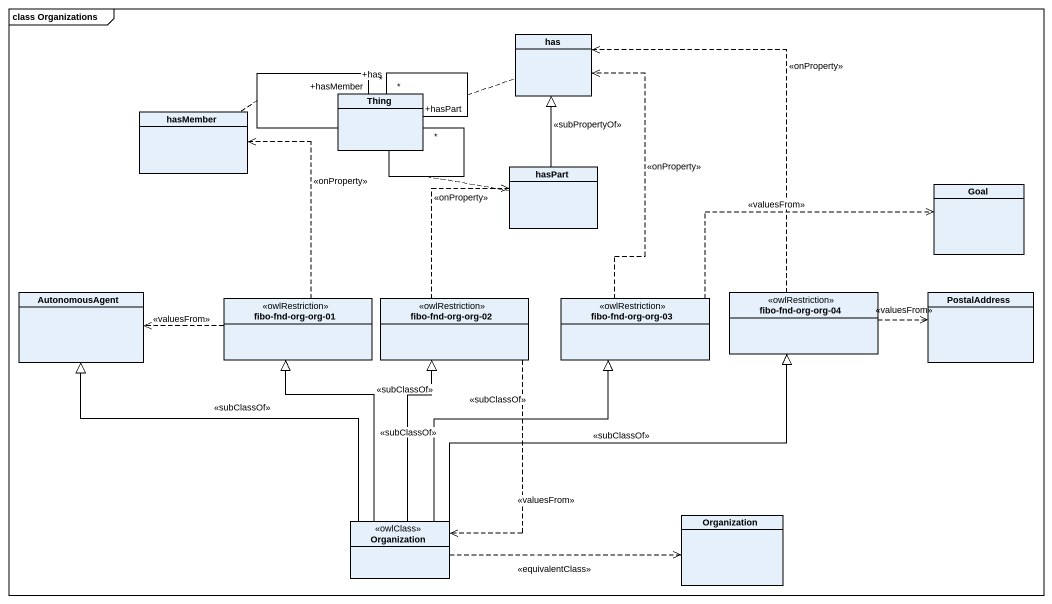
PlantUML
@startuml
mainframe class Organizations
hide circle
hide empty members
class has
class Thing
class hasMember
class hasPart
class Goal
class AutonomousAgent
class "fibo-fnd-org-org-01" as fibo_fnd_org_org_01 <<owlRestriction>>
class "fibo-fnd-org-org-02" as fibo_fnd_org_org_02 <<owlRestriction>>
class "fibo-fnd-org-org-03" as fibo_fnd_org_org_03 <<owlRestriction>>
class "fibo-fnd-org-org-04" as fibo_fnd_org_org_04 <<owlRestriction>>
class PostalAddress
class Organization <<owlClass>>
class "Organization" as Organization_2
Thing -- "+hasMember\n*" Thing
(Thing, Thing) .. hasMember
Thing -- "+has\n*" Thing
(Thing, Thing) .. has
Thing -- "+hasPart\n*" Thing
(Thing, Thing) .. hasPart
hasPart -up-|> has : <<subPropertyOf>>
fibo_fnd_org_org_01 .up.> hasMember : <<onProperty>>
fibo_fnd_org_org_01 .left.> AutonomousAgent : <<valuesFrom>>
fibo_fnd_org_org_02 .up.> hasPart : <<onProperty>>
fibo_fnd_org_org_02 ..> Organization : <<valuesFrom>>
fibo_fnd_org_org_03 .up.> has : <<onProperty>>
fibo_fnd_org_org_03 .right.> Goal : <<valuesFrom>>
fibo_fnd_org_org_04 .up.> has : <<onProperty>>
fibo_fnd_org_org_04 .right.> PostalAddress : <<valuesFrom>>
Organization -up-|> AutonomousAgent : <<subClassOf>>
Organization -up-|> fibo_fnd_org_org_01 : <<subClassOf>>
Organization -up-|> fibo_fnd_org_org_02 : <<subClassOf>>
Organization -up-|> fibo_fnd_org_org_03 : <<subClassOf>>
Organization -right-|> fibo_fnd_org_org_04 : <<subClassOf>>
Organization .right.> Organization_2 : <<equivalentClass>>
@enduml
